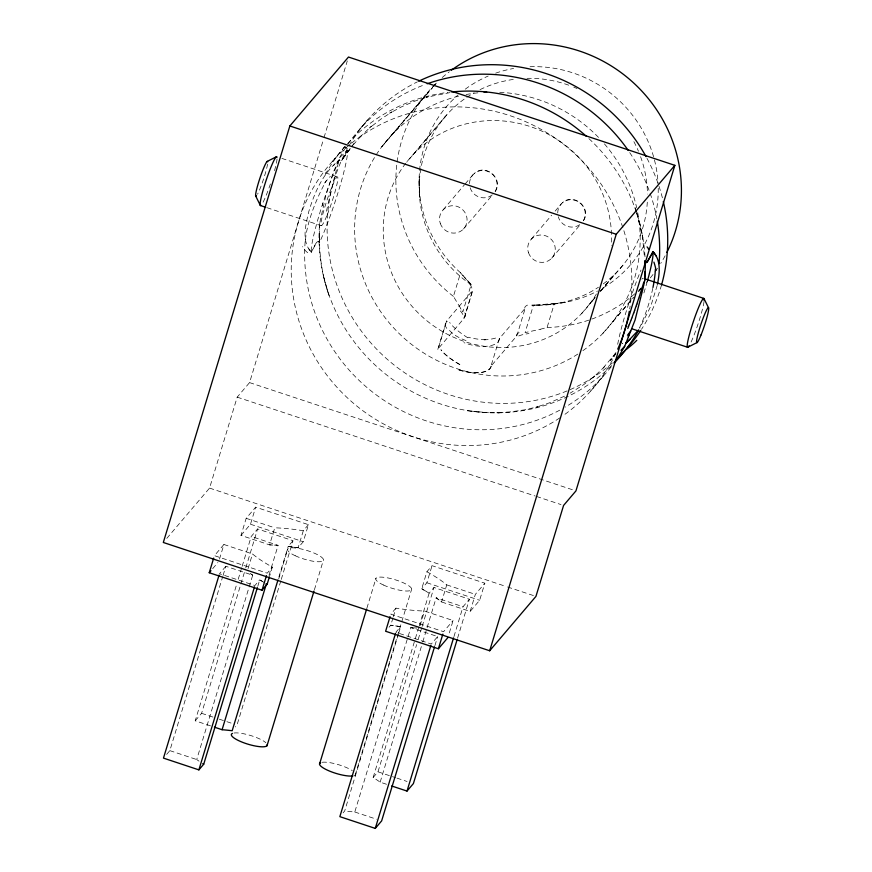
<?xml version="1.0" encoding="UTF-8"?>
<svg xmlns="http://www.w3.org/2000/svg" width="872" height="872" viewBox="0 0 872 872"><rect width="100%" height="100%" fill="white"/><g stroke="black" fill="none" stroke-linecap="round" stroke-linejoin="round"><path stroke-width="0.65" stroke-dasharray="4.36 3.27" d="M319.512 235.102L319.479 238.721M419.203 185.605L419.258 179.054L419.574 197.203L419.083 179.578M319.621 223.406L319.37 242.765A55.154 5.592 -71.6 0 0 338.75 190.26A55.154 5.592 -71.6 0 0 347.459 150.311L339.6 157.647L333.06 172.885L325.877 195.437L319.621 223.406A172.83 166.781 40.4 0 0 419.432 395.408A172.83 166.781 40.4 0 0 612.558 364.67M319.468 239.31L319.37 242.765A75.472 7.663 -71.6 0 0 319.185 242.024C316.329 239.473 314.28 247.594 312.754 249.294A73.422 7.456 -71.6 0 0 311.293 252.281M657.194 285.493L650.774 306.214L639.732 328.319M166.803 538.362L209.563 488.091L237.195 397.142L249.566 382.601L323.61 138.91M324.002 137.613L347.296 60.942M219.482 559.116L223.919 544.488L252.509 553.971A112.161 27.13 16.9 0 0 272.347 567.116L269.753 575.651M166.661 754.378L169.844 750.629L222.698 576.664M223.09 575.367L225.859 566.277L252.717 575.193L196.712 759.545A112.161 27.13 16.9 0 0 199.634 761.561M269.023 575.215L278.092 545.36A112.161 27.13 16.9 0 0 269.568 544.88L240.988 535.397L246.177 518.328L255.67 507.166L308.448 524.672L303.26 541.741L298.115 547.79A112.161 27.13 16.9 0 0 288.185 546.384L278.321 578.845M240.988 535.397L250.482 524.236L255.67 507.166M210.566 725.886L195.219 720.795L236.639 584.48M238.209 579.281L241.762 567.596M242.154 566.299L251.234 536.443L257.6 528.944L293.025 540.695L281.187 579.651M195.219 720.795L201.596 713.296L245.381 569.198M245.773 567.901L257.6 528.944M248.062 568.609L252.509 553.971M308.448 524.672L303.303 530.721A112.161 27.13 16.9 0 0 274.756 527.811L269.568 544.88L278.092 545.36L251.234 536.443M257.763 586.333L259.736 579.836A112.161 27.13 16.9 0 0 264.587 582.736M278.713 578.899L287.825 548.924M280.795 580.948L237.01 725.046L235.396 726.943M303.303 530.721L298.115 547.79L288.185 546.384L293.025 540.695M314.411 589.745L323.512 559.769M463.305 276.097L460.58 272.827L471.174 284.49L462.825 311.958L453.418 296.393L460.58 272.827A121.35 117.099 40.4 0 1 458.018 94.983M437.82 349.367L446.213 321.757M366.905 608.155L376.017 578.18M464.547 317.452L472.973 289.689M392.989 617.888L390.765 625.202L389.054 627.219M393.359 616.668L395.953 608.133A112.161 27.13 16.9 0 0 424.501 611.043L453.08 620.526L448.644 635.154M355.209 774.99L411.704 589.025M343.078 812.857L344.691 810.96L398.33 634.402M398.733 633.105L400.706 626.608A112.161 27.13 16.9 0 1 390.765 625.202L400.706 626.608L395.866 632.298L431.28 644.048L437.657 636.549L410.788 627.644L354.784 811.996A112.161 27.13 16.9 0 1 344.691 810.96M427.095 627.666L436.163 597.811A112.161 27.13 16.9 0 1 441.559 601.953L470.15 611.436L479.644 600.274L484.832 583.204L432.054 565.688L426.909 571.738L421.721 588.807A112.161 27.13 16.9 0 1 429.155 593.156L419.29 625.616M457.571 638.173L469.409 599.228L433.983 587.477L429.155 593.156L421.721 588.807L426.866 582.758L432.054 565.688M386.547 784.277L380.159 782.162A112.161 27.13 16.9 0 0 373.14 777.508L414.952 639.895M415.345 638.598L418.898 626.913M420.053 625.671L424.501 611.043M373.14 777.508L377.979 771.829L416.631 644.593M418.211 639.405L421.765 627.72M422.157 626.423L433.983 587.477M380.159 782.162L422.364 643.242M422.757 641.945L426.702 628.963M426.909 571.738A112.161 27.13 16.9 0 1 446.747 584.883L441.559 601.953L436.163 597.811L463.032 606.716L469.409 599.228M536.465 305.102L533.435 305.146L525.097 332.613L540.16 329.289M434.899 645.64L437.657 636.549M540.16 329.3L547.093 327.469L554.243 303.914A121.35 117.099 40.4 0 0 597.516 291.041M453.952 636.582L463.032 606.716M470.15 611.436L475.338 594.366L484.832 583.204M346.38 151.074L347.459 150.311L341.802 160.404L340.505 161.385L339.393 159.794L338.608 160.557M347.459 150.311L342.064 160.077A44.069 4.469 -71.6 0 1 341.312 160.917L340.189 161.353L339.568 160.535A75.755 7.685 -71.6 0 1 339.393 159.794A55.154 5.592 -71.6 0 0 320.002 212.299A55.154 5.592 -71.6 0 0 311.304 252.248C301.091 241.086 305.81 224.725 308.743 211.754C314.476 192.516 322.989 173.179 338.946 160.219M495.176 191.502C503.983 178.945 485.508 162.944 474.335 173.452M583.368 220.758C592.175 208.212 573.7 192.2 562.527 202.707M343.078 158.606L350.817 147.815M351.59 146.725L353.912 143.488M615.806 352.898L610.4 360.452L615.676 353.236M350.141 148.643L344.113 156.895L352.343 145.831M615.708 353.095L602.781 368.42L604.819 366.513L592.72 377.87L594.748 375.974L583.869 384.53L570.092 393.185M581.766 313.408L595.467 297.058M600.612 290.921L614.313 274.571L600.328 291.281M595.086 297.548L589.843 303.816L595.075 297.712M426.245 94.132L381.773 146.779L432.61 87.494L391.877 134.789M413.034 154.693L447.162 114.406L406.723 162.192M332.276 161.494L345.421 146.016M359.798 129.121L368.148 119.311M443.129 209.836L464.307 184.94M465.19 183.905L473.125 174.574M463.479 228.987L492.604 194.75M223.919 544.488L214.425 555.66L267.203 573.166L272.347 567.116M212.692 568.664L217.869 562.571M225.859 566.277L219.482 573.765L254.897 585.526L259.736 579.836L262.875 581.733M531.321 239.102L551.616 215.242M555.148 211.1L561.317 203.83M551.671 258.254L579.913 225.052M395.953 608.133L390.809 614.182L443.586 631.699L453.08 620.526M590.78 390.95L604.503 374.829M602.923 333.3L633.475 297.548M638.707 291.412L641.323 288.349M433.482 86.47L436.992 82.382L433.449 86.492M600.307 291.608L622.979 265.153M613.027 321.321L633.323 297.657M638.62 291.477L641.269 288.392M353.182 144.894L361.531 135.531L359.482 137.438L371.581 126.08L369.554 127.977L380.443 119.42L392.051 111.845L389.73 113.153L402.057 106.58L414.93 101.087L428.272 96.727L425.994 97.315L450.083 92.606M333.507 165.56L334.39 164.677M336.701 162.388L338.053 161.08M564.489 396.171L549.382 402.864L536.04 407.224L538.307 406.635L524.475 409.862L510.371 411.9L496.103 412.728L499.34 412.827L481.78 412.347L467.49 410.756L488.538 412.739M565.677 302.246L543.463 305.135M535.822 305.113L562.538 302.693M554.243 303.914L543.757 304.797M546.526 304.611L541.13 304.928M540.062 304.982L536.901 305.091M534.732 305.135L534.089 305.146M533.326 305.146L531.8 305.167A115.834 111.779 40.4 0 0 598.475 287.226M416.206 627.993L413.535 627.84M412.99 627.796L410.788 627.644A112.161 27.13 16.9 0 0 416.554 628.004M281.885 158.399L337.475 176.853M266.985 207.7L321.278 225.717M249.566 382.601L574.659 490.467M237.195 397.142L535.19 496.026M536.487 496.451L560.99 504.583M209.563 488.091L506.272 586.54M507.559 586.976L534.656 595.958M246.177 518.328L274.756 527.811M446.747 584.883L475.338 594.366M250.482 524.236L303.26 541.741M426.866 582.758L479.644 600.274M201.596 713.296L212.975 717.078M219.297 719.171L225.63 721.275M226.894 721.689L234.481 724.207M377.979 771.829L395.681 777.704M396.945 778.118L407.071 781.476M169.844 750.629L196.712 759.545M354.784 811.996L376.53 819.211M250.231 573.362L252.717 575.193A112.161 27.13 16.9 0 1 250.809 573.787M467.13 280.37L472.014 285.329A115.834 111.779 40.4 0 1 474.128 92.748M466.596 279.792L464.395 277.361M460.416 308.241L461.016 309.189M308.819 248.836L311.304 252.248L316.427 242.841A43.589 4.425 -71.6 0 1 317.223 241.86L318.662 241.239L319.37 242.765M636.658 212.833L640.669 227.08M636.625 212.79L642.828 237.675L639.318 221.532M323.643 276.871L329.224 296.164C322.738 277.525 319.435 257.861 319.49 238.132M642.37 235.56L644.517 257.785M616.014 352.877A172.83 166.781 40.4 0 1 563.879 415.072M559.704 417.95A172.83 166.781 40.4 0 1 301.93 329.736A172.83 166.781 40.4 0 1 444.709 107.223A172.83 166.781 40.4 0 1 629.704 308.862M234.012 733.014A18.759 4.534 16.9 0 1 250.689 735.532A18.759 4.534 16.9 0 1 265.873 742.726M355.373 773.671A18.759 4.534 16.9 0 1 354.087 775.666M322.204 762.281A18.759 4.534 16.9 0 1 352.277 770.619M657.51 268.314A144.883 139.814 40.4 0 1 646.446 282.354M641.334 287.716A144.883 139.814 40.4 0 1 638.566 290.398M634.849 293.755A144.883 139.814 40.4 0 1 547.093 327.469M453.418 296.393A144.883 139.814 40.4 0 1 436.076 83.276M442.257 77.521A144.883 139.814 40.4 0 1 449.298 71.776M665.129 255.801A144.883 139.814 40.4 0 1 660.736 263.388M658.229 188.276A121.35 117.099 40.4 0 1 601.974 288.567M465.256 89.173A121.35 117.099 40.4 0 1 488.167 76.071M495.656 73.161A121.35 117.099 40.4 0 1 513.619 68.474M530.045 66.73A121.35 117.099 40.4 0 1 658.077 183.665M492.277 194.838A13.974 13.483 40.4 0 1 470.073 187.48M469.539 183.6A13.974 13.483 40.4 0 1 487.295 171.185A13.974 13.483 40.4 0 1 494.806 192.069M579.695 224.682A13.974 13.483 40.4 0 1 558.265 216.736M557.731 212.953A13.974 13.483 40.4 0 1 575.444 200.44A13.974 13.483 40.4 0 1 582.997 221.335M516.486 335.753A36.744 8.077 6.4 0 1 521.652 331.796M518.731 335.971A36.788 6.78 1.5 0 1 528.988 333.54M469.812 284.228A36.362 8.84 35.5 0 1 472.243 290.561M460.372 310.933A36.744 8.796 32.6 0 1 463.926 318.182M464.776 312.776A36.788 9.429 27.8 0 1 463.413 317.877M467.828 337.802A27.773 7.205 31.6 0 1 449.647 322.433M446.78 328.373A27.762 8.731 22.8 0 1 447.325 321.539M459.86 364.474A27.871 7.161 28.5 0 1 440.818 349.759M459.762 364.605A27.839 7.183 29.6 0 1 441.265 349.955M499.536 338.685A27.784 12.742 15.3 0 1 463.948 342.663M495.612 338.074A27.762 5.723 1.1 0 1 484.08 339.938M491.121 366.305A27.817 11.63 15.7 0 1 456.339 368.921M491.11 366.305A27.839 12.23 15.5 0 1 456.307 369.128M524.791 308.143A36.319 7.706 3.4 0 1 528.77 304.59M639.939 295.401A25.746 2.616 -71.6 0 1 627.666 326.564M641.857 279.193A25.746 2.616 -71.6 0 1 643.122 278.288M647.275 281.438A55.154 5.592 -71.6 0 1 642.947 296.022M617.692 344.32A55.154 5.592 -71.6 0 1 641.007 270.058M652.779 288.349A54.195 15.533 -72.2 0 1 639.558 327.719M322.662 205.563A60.866 1.046 89.5 0 1 322.629 203.187M326.455 211.286A54.195 3.303 -77.2 0 1 339.099 160.557M339.6 157.647A172.83 166.781 40.4 0 1 345.988 147.128M348.059 144.065A172.83 166.781 40.4 0 1 424.86 84.628M629.715 152.6A172.83 166.781 40.4 0 1 656.856 218.818M343.775 147.499A60.746 12.709 -65.9 0 1 346.773 148.523M267.551 164.154A18.388 1.864 -71.6 0 1 257.545 194.216M277.045 158.911A25.746 2.605 -71.6 0 1 274.233 171.719M270.407 183.97A25.746 2.605 -71.6 0 1 262.058 204.037M704.02 301.603A25.746 2.616 -71.6 0 1 690.417 343.426M596.394 293.984A115.834 111.779 40.4 0 1 408.488 302.061A115.834 111.779 40.4 0 1 463.021 124.685A115.834 111.779 40.4 0 1 611.305 245.501M647.297 202.173A115.834 111.779 40.4 0 1 602.868 284.185M480.058 89.62A115.834 111.779 40.4 0 1 516.126 79.069M526.961 78.327A115.834 111.779 40.4 0 1 569.351 85.423M573.754 87.135A115.834 111.779 40.4 0 1 577.002 88.53M633.9 141.667A115.834 111.779 40.4 0 1 638.446 151.238M640.582 156.709A115.834 111.779 40.4 0 1 647.471 194.064M485.584 339.699A27.762 9.483 12.5 0 1 468.068 337.213M466.03 340.571A27.762 13.44 15.1 0 1 448.622 329.278M611.152 366.818A172.83 166.781 40.4 0 1 565.241 407.093M559.737 410.178A172.83 166.781 40.4 0 1 383.506 399.997A172.83 166.781 40.4 0 1 305.255 240.301M325.223 174.542A172.83 166.781 40.4 0 1 447.903 92.388M588.905 138.615A172.83 166.781 40.4 0 1 645.084 258.112M307.718 252.673A60.746 24.372 -77.8 0 1 302.595 246.613M305.527 239.898A54.195 14.094 -65.9 0 1 326.444 180.395M324.504 183.044A60.866 10.595 -52.5 0 1 330.368 176.318M612.329 362.97A172.83 166.781 40.4 0 1 358.272 326.804A172.83 166.781 40.4 0 1 417.394 81.848M646.97 158.323A172.83 166.781 40.4 0 1 662.764 199.317M661.554 284.926A172.83 166.781 40.4 0 1 641.509 329.3M637.694 212.594A144.883 139.814 40.4 0 1 581.755 351.46M577.853 354.065A144.883 139.814 40.4 0 1 367.788 289.003A144.883 139.814 40.4 0 1 459.762 95.876M466.084 94.536A144.883 139.814 40.4 0 1 480.21 92.606M499.732 92.269A144.883 139.814 40.4 0 1 599.347 138.288M604.416 143.88A144.883 139.814 40.4 0 1 636.702 207.798M446.551 321.125L438.169 348.745L464.078 318.28L472.471 290.659L446.551 321.125M499.329 338.641L490.936 366.262L516.856 335.796L525.249 308.176L499.329 338.641M636.266 211.569L635.078 207.787L636.233 211.536M383.397 584.992A18.759 4.534 16.9 0 0 411.649 589.57A18.759 4.534 16.9 0 0 386.133 577.613A18.759 4.534 16.9 0 0 383.397 584.992M295.205 555.726A18.759 4.534 16.9 0 0 323.458 560.314A18.759 4.534 16.9 0 0 297.941 548.346A18.759 4.534 16.9 0 0 295.205 555.726M440.273 223.374A13.974 13.483 40.4 0 0 463.675 228.791A13.974 13.483 40.4 0 0 455.98 206.086A13.974 13.483 40.4 0 0 440.273 223.374M528.465 252.64A13.974 13.483 40.4 0 0 551.867 258.047A13.974 13.483 40.4 0 0 544.172 235.353A13.974 13.483 40.4 0 0 528.465 252.64M622.772 343.252A44.984 4.567 -71.6 0 0 622.51 343.535A45.311 4.6 -71.6 0 1 622.793 343.23M327.196 214.894A25.746 2.616 -71.6 0 0 337.562 176.896A25.746 2.616 -71.6 0 0 323.37 212.07A25.746 2.616 -71.6 0 0 327.196 214.894"/><path stroke-width="1.31" d="M644.779 271.911L644.681 280.544L643.667 285.678M644.844 264.292L644.942 261.186L645.803 262.766L647.351 261.796L653.008 251.703L654.392 253.403M644.844 264.053L644.942 261.186L645.738 262.734L647.1 262.069L651.558 254.657A73.978 7.499 -71.6 0 0 653.008 251.692C661.368 260.521 659.57 273.416 657.455 284.25M643.482 286.594L635.067 320.035L624.701 346.304A172.83 166.781 40.4 0 1 614.106 362.894M289.853 125.971L163.315 542.471L489.693 650.763L535.942 596.394L563.574 505.444L575.945 490.892L674.863 165.342L348.484 57.04L289.853 125.971L616.232 234.263L674.863 165.342M269.383 576.872L267.159 584.186L262.014 590.235L209.236 572.73L213.684 558.091M219.09 575.073L163.467 758.117L198.881 769.878L203.721 764.188L257.36 587.63M198.881 769.878L254.504 586.823M262.014 590.235L266.461 575.607M214.403 727.161L222.088 729.711L266.254 584.305M277.928 580.142L232.17 730.736A112.161 27.13 16.9 0 0 222.088 729.711M267.017 745.734L314.018 591.042M319.512 764.155L366.632 609.07M390.067 616.624L385.62 631.252L438.398 648.768L447.903 637.596M395.474 633.595L339.851 816.65L375.265 828.4L381.642 820.901L434.496 646.937M375.265 828.4L430.888 645.345M438.398 648.768L442.845 634.129M391.67 785.977L407.017 791.068L453.56 637.879M457.179 639.47L413.393 783.579L407.017 791.068M489.693 650.763L616.232 234.263M209.236 572.73L210.97 570.691M624.701 346.304L620.973 350.272M638.675 329.878L628.974 340.222M629.911 339.273L627.339 341.813M628.516 340.669L625.704 343.394M626.706 342.434L625.802 343.296M267.214 161.418L276.293 156.818M688.008 347.132L697.099 342.533M644.321 278.659L703.791 298.398M260.521 205.552L265.688 207.274M632.004 328.82L687.594 347.263M267.159 584.186L266.178 583.641M654.665 253.817L655.886 255.812M703.944 298.507L708.609 307.914M255.703 196.037L260.357 205.443M629.29 311.282A172.83 166.781 40.4 0 1 617.736 349.138M203.721 764.188A112.161 27.13 16.9 0 1 202.784 763.6M267.181 744.405A18.759 4.534 16.9 0 1 247.092 743.914A18.759 4.534 16.9 0 1 232.475 733.396M352.898 775.949A18.759 4.534 16.9 0 1 329.638 771.131A18.759 4.534 16.9 0 1 320.667 762.662M451.304 70.272A144.883 139.814 40.4 0 1 628.876 78.753A144.883 139.814 40.4 0 1 666.862 252.466M653.008 251.703A55.154 5.592 -71.6 0 1 647.591 280.315M629.421 333.878A55.154 5.592 -71.6 0 1 628.222 336.756M653.913 262.123A60.866 19.26 -86.8 0 1 656.126 270.385M655.395 269.001A54.195 15.533 -72.2 0 1 652.965 287.477M638.478 330.477A172.83 166.781 40.4 0 1 614.259 362.937M427.204 83.777A172.83 166.781 40.4 0 1 628.276 150.496M657.292 221.292A172.83 166.781 40.4 0 1 659.058 263.649M636.8 340.32A60.746 19.402 -57.5 0 1 626.696 349.062M256.488 195.884A18.388 1.864 -71.6 0 1 259.747 178.695A18.388 1.864 -71.6 0 1 267.693 161.8M261.055 205.334A25.746 2.605 -71.6 0 1 266.222 180.057A25.746 2.605 -71.6 0 1 277.045 157.298M689.142 345.726A25.746 2.616 -71.6 0 1 693.229 321.942A25.746 2.616 -71.6 0 1 704.129 300.611M451.631 91.963A172.83 166.781 40.4 0 1 586.071 136.043M645.182 260.608A172.83 166.781 40.4 0 1 644.681 280.544M630.729 331.022A60.866 7.619 -57.2 0 1 627.437 335.251M643.841 282.048A54.195 4.742 -71.1 0 1 627.786 328.515M647.046 246.94A60.746 7.728 -85.1 0 1 648.496 249.196M640.757 330.433A172.83 166.781 40.4 0 1 618.313 357.466M418.615 81.249A172.83 166.781 40.4 0 1 646.054 156.644M663.298 201.519A172.83 166.781 40.4 0 1 661.554 284.926M484.102 92.323A144.883 139.814 40.4 0 1 486.707 92.192M701.077 334.848A18.388 1.864 -71.6 0 0 708.478 307.707A18.388 1.864 -71.6 0 0 698.341 332.832A18.388 1.864 -71.6 0 0 701.077 334.848"/></g></svg>
